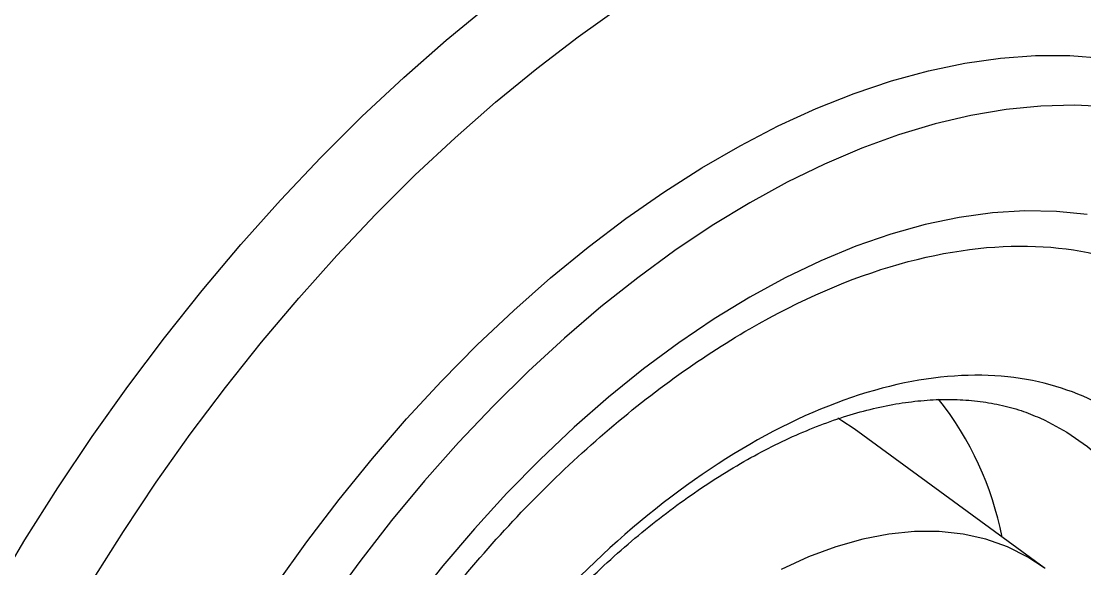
# Model space of a CAD drawing. Header units: inches. Extents: x 0 to 10.9, y 0 to 8.4.
# Drawn here: x 6.851 to 7.634, y 6.682 to 7.084 of the extents above; entities that cross this region are included whole.
import ezdxf

# ---------------------------------------------------------------- set-up
doc = ezdxf.new("R2010")
doc.units = ezdxf.units.IN
doc.header["$MEASUREMENT"] = 0

msp = doc.modelspace()

# ---------------------------------------------------------------- linework, layer by layer
at = {"color": 7, "linetype": 'Continuous', "lineweight": 25}
for p, q in [((7.60373, 6.68241), (7.464, 6.7844)), ((7.60461, 6.68176), (7.60373, 6.68241))]:
    msp.add_line(p, q, dxfattribs=at)
at = {"color": 7, "linetype": 'Continuous', "lineweight": 25, "flags": 128}
for points in [[(6.83066, 6.6637), (6.85393, 6.70279), (6.87821, 6.7412), (6.90343, 6.77883), (6.92955, 6.81561), (6.95651, 6.85146), (6.98425, 6.8863), (7.01272, 6.92006), (7.04185, 6.95267), (7.07158, 6.98405), (7.10184, 7.01414), (7.13258, 7.04288), (7.16373, 7.0702), (7.19521, 7.09604)], [(6.83918, 6.55811), (6.85944, 6.59669), (6.88076, 6.63477), (6.90308, 6.67227), (6.92636, 6.70911), (6.95056, 6.7452), (6.97561, 6.78048), (7.00147, 6.81487), (7.02808, 6.84829), (7.05538, 6.88067), (7.08332, 6.91194), (7.11183, 6.94204), (7.14086, 6.9709), (7.17035, 6.99846), (7.20022, 7.02467), (7.23042, 7.04946), (7.26088, 7.07278), (7.29154, 7.09459)], [(7.03845, 6.66953), (7.06136, 6.70156), (7.08507, 6.73267), (7.10953, 6.76277), (7.13467, 6.7918), (7.16043, 6.81966), (7.18672, 6.84629), (7.2135, 6.87162), (7.24068, 6.89557), (7.26819, 6.91809), (7.29596, 6.93912), (7.32392, 6.9586), (7.35199, 6.97647), (7.38009, 6.9927), (7.40816, 7.00723), (7.43612, 7.02003), (7.46389, 7.03107), (7.4914, 7.04031), (7.51858, 7.04774), (7.54536, 7.05332), (7.57165, 7.05706), (7.59741, 7.05893), (7.62255, 7.05893), (7.64701, 7.05706)], [(7.65053, 7.02124), (7.6263, 7.02244), (7.6014, 7.02178), (7.57592, 7.01926), (7.54993, 7.01488), (7.52348, 7.00866), (7.49666, 7.00061), (7.46955, 6.99076), (7.4422, 6.97913), (7.41471, 6.96576), (7.38714, 6.95068), (7.35957, 6.93393), (7.33207, 6.91556), (7.30473, 6.89562), (7.27761, 6.87416), (7.25079, 6.85124), (7.22435, 6.82693), (7.19835, 6.80129), (7.17287, 6.77439), (7.14798, 6.74631), (7.12374, 6.71712), (7.10022, 6.68691), (7.07749, 6.65575)], [(7.63543, 6.94201), (7.61288, 6.94435), (7.58963, 6.9448), (7.56573, 6.94335), (7.54128, 6.94001), (7.51633, 6.93479), (7.49099, 6.92771), (7.46531, 6.91879), (7.43939, 6.90805), (7.4133, 6.89553), (7.38714, 6.88127), (7.36097, 6.86532), (7.33488, 6.84772), (7.30896, 6.82853), (7.28329, 6.80781), (7.25794, 6.78563), (7.233, 6.76205), (7.20854, 6.73715), (7.18465, 6.71101), (7.16139, 6.68371), (7.13884, 6.65533)], [(7.464, 6.7844), (7.45501, 6.79044), (7.4519, 6.79231)], [(7.60056, 6.7926), (7.60433, 6.79088), (7.62053, 6.78211), (7.63569, 6.77159), (7.64976, 6.75934), (7.66266, 6.74543), (7.67435, 6.72991), (7.68479, 6.71284), (7.69392, 6.69429), (7.70171, 6.67434), (7.70812, 6.65308), (7.71314, 6.63058), (7.71674, 6.60695), (7.71891, 6.58227), (7.71963, 6.55666)], [(7.60373, 6.68241), (7.59165, 6.69027), (7.57674, 6.6977), (7.56088, 6.7033), (7.54415, 6.70706), (7.52663, 6.70895), (7.50841, 6.70896), (7.48959, 6.7071), (7.47027, 6.70337), (7.45053, 6.69779), (7.43048, 6.69039), (7.41023, 6.68122)]]:
    msp.add_lwpolyline(points, dxfattribs=at)
at = {"color": 7, "linetype": 'Continuous', "lineweight": 25}
msp.add_arc((7.34076, 6.65944), 0.23648, 11.10124, 38.39086, dxfattribs=at)
for points, knots in [([(7.39503, 7.47425), (7.39202, 7.47581), (7.38145, 7.48127), (7.36242, 7.48897), (7.33802, 7.49734), (7.31282, 7.50398), (7.28691, 7.50898), (7.26031, 7.51232), (7.23308, 7.51398), (7.20525, 7.51395), (7.17687, 7.51222), (7.148, 7.50879), (7.1187, 7.50366), (7.08903, 7.49684), (7.05905, 7.48834), (7.02883, 7.47818), (6.99842, 7.46638), (6.96789, 7.45296), (6.9373, 7.43797), (6.9067, 7.42142), (6.87617, 7.40337), (6.84575, 7.38384), (6.81551, 7.36289), (6.78548, 7.34055), (6.75574, 7.31687), (6.72632, 7.29189), (6.69728, 7.26567), (6.66866, 7.23825), (6.64053, 7.20969), (6.61292, 7.18003), (6.58589, 7.14934), (6.55948, 7.11768), (6.53373, 7.08509), (6.5087, 7.05164), (6.48443, 7.01739), (6.46095, 6.98241), (6.43832, 6.94675), (6.41657, 6.91048), (6.39573, 6.87366), (6.37586, 6.83637), (6.35697, 6.79866), (6.33912, 6.76061), (6.32233, 6.72229), (6.30663, 6.68376), (6.29205, 6.64509), (6.27862, 6.60634), (6.26637, 6.5676), (6.25531, 6.52892), (6.24548, 6.49038), (6.23689, 6.45204), (6.22957, 6.41398), (6.22352, 6.37625), (6.21877, 6.33893), (6.2153, 6.30206), (6.21329, 6.2658), (6.21244, 6.24073), (6.21266, 6.22798), (6.21268, 6.22689)], [0, 0, 0, 0, 0.007165, 0.02517, 0.043197, 0.061267, 0.079398, 0.097603, 0.115892, 0.134268, 0.15273, 0.171275, 0.189893, 0.208575, 0.22731, 0.246087, 0.264897, 0.283728, 0.302575, 0.321429, 0.340286, 0.359141, 0.37799, 0.396833, 0.415667, 0.434493, 0.45331, 0.472118, 0.490917, 0.509709, 0.528493, 0.54727, 0.566042, 0.584809, 0.603572, 0.622332, 0.641089, 0.659845, 0.678601, 0.697358, 0.716116, 0.734876, 0.753639, 0.772407, 0.791179, 0.809958, 0.828744, 0.847537, 0.86634, 0.885151, 0.903973, 0.922805, 0.941648, 0.960502, 0.979365, 0.998238, 1, 1, 1, 1]), ([(6.94058, 6.08456), (6.94058, 6.10605), (6.94173, 6.12956), (6.94733, 6.18103), (6.95177, 6.20901), (6.96511, 6.26951), (6.97401, 6.30205), (6.99746, 6.37115), (7.01203, 6.40771), (7.04775, 6.48334), (7.06893, 6.5224), (7.11809, 6.60033), (7.14609, 6.63917), (7.20789, 6.71292), (7.2417, 6.74779), (7.31273, 6.80962), (7.34992, 6.83654), (7.42435, 6.87951), (7.46155, 6.89553), (7.53257, 6.9157), (7.56638, 6.91987), (7.62819, 6.91748), (7.65618, 6.91097), (7.70535, 6.8898), (7.72652, 6.87518), (7.76225, 6.8408), (7.77681, 6.82106), (7.80027, 6.77904), (7.80917, 6.75678), (7.8225, 6.71167), (7.82695, 6.68883), (7.83254, 6.64381), (7.8337, 6.62164), (7.8337, 6.60015)], [0, 0, 0, 0, 0.0625, 0.0625, 0.125, 0.125, 0.1875, 0.1875, 0.25, 0.25, 0.3125, 0.3125, 0.375, 0.375, 0.4375, 0.4375, 0.5, 0.5, 0.5625, 0.5625, 0.625, 0.625, 0.6875, 0.6875, 0.75, 0.75, 0.8125, 0.8125, 0.875, 0.875, 0.9375, 0.9375, 1, 1, 1, 1]), ([(7.76013, 6.55768), (7.76013, 6.57563), (7.75916, 6.59415), (7.75449, 6.63175), (7.75078, 6.65083), (7.73964, 6.6885), (7.7322, 6.7071), (7.71262, 6.74219), (7.70045, 6.75869), (7.67061, 6.7874), (7.65292, 6.79961), (7.61186, 6.81729), (7.58848, 6.82273), (7.53685, 6.82473), (7.50861, 6.82125), (7.44929, 6.8044), (7.41822, 6.79102), (7.35605, 6.75513), (7.32499, 6.73264), (7.26566, 6.68099), (7.23742, 6.65187), (7.1858, 6.59027), (7.16241, 6.55783), (7.12135, 6.49274), (7.10366, 6.46011), (7.07382, 6.39694), (7.06166, 6.3664), (7.04207, 6.30869), (7.03463, 6.28151), (7.02349, 6.23098), (7.01978, 6.20761), (7.01511, 6.16461), (7.01415, 6.14498), (7.01415, 6.12703)], [0, 0, 0, 0, 0.0625, 0.0625, 0.125, 0.125, 0.1875, 0.1875, 0.25, 0.25, 0.3125, 0.3125, 0.375, 0.375, 0.4375, 0.4375, 0.5, 0.5, 0.5625, 0.5625, 0.625, 0.625, 0.6875, 0.6875, 0.75, 0.75, 0.8125, 0.8125, 0.875, 0.875, 0.9375, 0.9375, 1, 1, 1, 1]), ([(7.02305, 6.13935), (7.02307, 6.14513), (7.0231, 6.15889), (7.02458, 6.18151), (7.02727, 6.20698), (7.03124, 6.23304), (7.03642, 6.25957), (7.04281, 6.28646), (7.0504, 6.31363), (7.05915, 6.34096), (7.06904, 6.36835), (7.08003, 6.39569), (7.09209, 6.42289), (7.10518, 6.44984), (7.11923, 6.47643), (7.13422, 6.50257), (7.15007, 6.52816), (7.16672, 6.5531), (7.18412, 6.5773), (7.20219, 6.60067), (7.22087, 6.62311), (7.24008, 6.64456), (7.25975, 6.66492), (7.2798, 6.68413), (7.30014, 6.70212), (7.3207, 6.71882), (7.34139, 6.73418), (7.36213, 6.74814), (7.38284, 6.76067), (7.40342, 6.77172), (7.42381, 6.78127), (7.44391, 6.7893), (7.46365, 6.79579), (7.48297, 6.80074), (7.50178, 6.80414), (7.52005, 6.806), (7.53773, 6.80634), (7.55479, 6.80515), (7.57119, 6.80239), (7.58655, 6.79833), (7.59599, 6.79442), (7.60054, 6.79254)], [0, 0, 0, 0, 0.018625, 0.044335, 0.070062, 0.09581, 0.121581, 0.147375, 0.173191, 0.199027, 0.224881, 0.25075, 0.276632, 0.302524, 0.328421, 0.354323, 0.380224, 0.406123, 0.432014, 0.457895, 0.483763, 0.509615, 0.535448, 0.561259, 0.587046, 0.612807, 0.63854, 0.664245, 0.689924, 0.715581, 0.741221, 0.766857, 0.792499, 0.818169, 0.843898, 0.869725, 0.895702, 0.921888, 0.948347, 0.975133, 1, 1, 1, 1]), ([(7.34404, 5.57358), (7.34942, 5.57674), (7.36498, 5.58585), (7.39065, 5.60205), (7.42095, 5.62264), (7.45103, 5.64465), (7.48086, 5.668), (7.51036, 5.69266), (7.5395, 5.71858), (7.56822, 5.74571), (7.59648, 5.77399), (7.62422, 5.80338), (7.6514, 5.83381), (7.67797, 5.86524), (7.70389, 5.89761), (7.7291, 5.93085), (7.75356, 5.9649), (7.77724, 5.99971), (7.80009, 6.03521), (7.82206, 6.07134), (7.84313, 6.10802), (7.86325, 6.1452), (7.88238, 6.18281), (7.90049, 6.22078), (7.91755, 6.25904), (7.93352, 6.29753), (7.94838, 6.33617), (7.9621, 6.3749), (7.97465, 6.41365), (7.986, 6.45235), (7.99614, 6.49093), (8.00504, 6.52933), (8.01268, 6.56747), (8.01905, 6.60529), (8.02412, 6.64272), (8.02791, 6.67971), (8.03029, 6.71612), (8.03138, 6.74422), (8.03121, 6.75992), (8.03117, 6.76392)], [0, 0, 0, 0, 0.014792, 0.042755, 0.070708, 0.098652, 0.126584, 0.154504, 0.18241, 0.210303, 0.238184, 0.266052, 0.293909, 0.321757, 0.349595, 0.377425, 0.40525, 0.433069, 0.460885, 0.488698, 0.516511, 0.544324, 0.572139, 0.599957, 0.62778, 0.655608, 0.683444, 0.711288, 0.739142, 0.767008, 0.794886, 0.822777, 0.850684, 0.878606, 0.906543, 0.934497, 0.962466, 0.990449, 1, 1, 1, 1])]:
    msp.add_open_spline(points, degree=3, knots=knots, dxfattribs=at)

doc.saveas('drawing.dxf')
